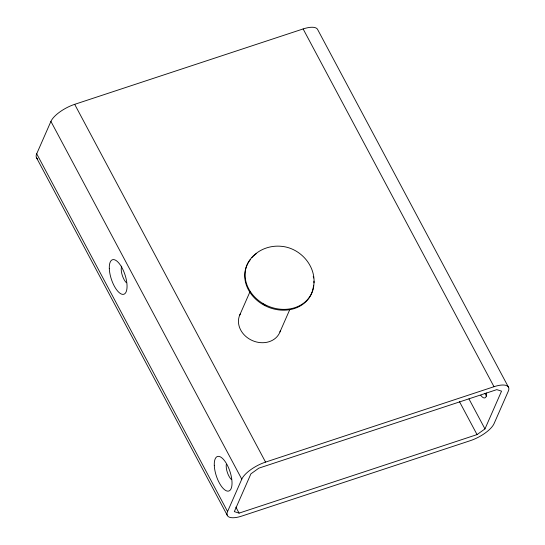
<?xml version="1.0" encoding="UTF-8"?>
<svg xmlns="http://www.w3.org/2000/svg" width="545" height="545" viewBox="0 0 545 545"><rect width="100%" height="100%" fill="white"/><g stroke="black" fill="none" stroke-linecap="round" stroke-linejoin="round"><path stroke-width="0.82" d="M37.755 159.051A21.814 8.052 -28.1 0 1 36.706 153.785L50.917 121.406A21.814 8.052 -28.1 0 1 74.685 104.333L303.129 28.946A21.814 8.052 -28.1 0 1 317.79 29.805L508.662 387.563M239.534 315.555L250.128 291.418M279.953 331.973L289.865 309.39M227.572 511.544L241.782 479.171A21.814 8.052 -28.1 0 1 265.558 462.099L494.002 386.705A21.814 8.052 -28.1 0 1 508.294 391.215L494.083 423.594A21.814 8.052 -28.1 0 1 470.315 440.667L241.871 516.054A21.814 8.052 -28.1 0 1 227.572 511.544L36.706 153.785M484.968 428.908L501.55 391.14L496.781 389.634L258.827 468.162L250.904 473.857L234.323 511.626L239.085 513.131L477.045 434.597L484.968 428.908L468.959 398.906M251.81 257.567C259.509 248.711 271.771 244.773 283.25 246.558L283.72 246.592C300.854 249.324 314.949 265.245 314.043 282.841M303.129 28.946L494.002 386.705M459.435 401.59L477.045 434.597M74.685 104.333L265.558 462.099M50.917 121.406L241.782 479.171M235.89 507.129L239.085 513.131M36.338 157.437L227.21 515.195M231.387 479.511A10.001 3.944 71.7 0 1 226.291 464.483M126.406 282.739A10.001 3.944 71.7 0 1 121.726 266.158M486.487 396.154A18.183 7.174 71.7 0 1 484.961 393.306M486.603 393.034A10.001 3.944 71.7 0 1 480.765 395.309M280.457 330.454A21.814 18.36 23.7 0 1 252.587 340.673A21.814 18.36 23.7 0 1 240.583 313.395M313.538 285.199A35.282 29.689 23.7 0 1 268.303 307.176A35.282 29.689 23.7 0 1 250.4 259.556M313.927 281.2A35.282 29.689 23.7 0 1 266.13 305.227A35.282 29.689 23.7 0 1 256.641 253.398M313.252 276.383A35.282 29.689 23.7 0 1 313.573 277.977M265.851 305.568A21.814 18.36 23.7 0 1 263.072 303.885M214.287 465.328A18.183 7.174 71.7 0 0 228.062 491.147A18.183 7.174 71.7 0 0 227.095 464.749A18.183 7.174 71.7 0 0 214.287 465.328M109.307 268.562A18.183 7.174 71.7 0 0 123.081 294.382A18.183 7.174 71.7 0 0 122.114 267.983A18.183 7.174 71.7 0 0 109.307 268.562"/></g></svg>
